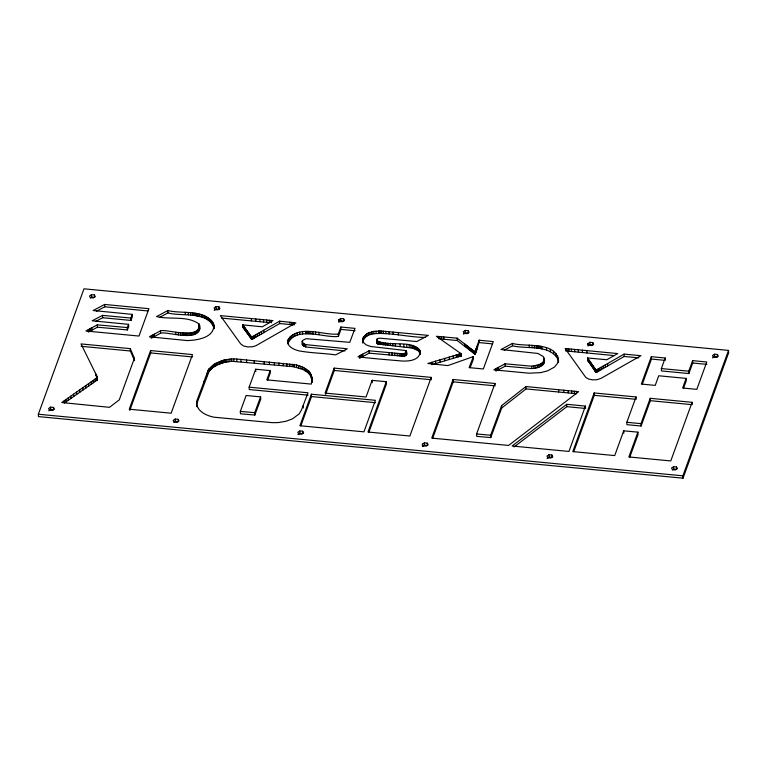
<?xml version="1.0" encoding="UTF-8"?>
<svg xmlns="http://www.w3.org/2000/svg" width="767" height="767" viewBox="0 0 767 767"><rect width="100%" height="100%" fill="white"/><g stroke="black" fill="none" stroke-linecap="round" stroke-linejoin="round"><path stroke-width="1.15" d="M312.044 379.953L311.412 375.408L308.823 371.209L302.744 367.096L296.532 364.929L236.715 359.033L231.548 358.908L224.213 360.059L215.105 363.663L208.586 369.483L196.573 401.572L196.697 403.941L209.046 371.372L213.149 367.383L217.713 364.785L223.6 362.599L231.672 361.286L293.723 366.731L302.869 369.473L307.72 372.446L310.587 375.705L312.179 381.161L312.169 382.321L312.044 379.953L311.239 384.104L266.791 379.857L270.157 370.605L255.679 369.224L249.15 387.172L249.275 389.54L308.142 395.168M558.462 358.237L557.523 363.376L554.426 367.096L547.533 370.873L540.677 372.628L528.952 373.203L493.862 369.867L505.031 363.788L531.684 366.214L539.019 364.718L542.566 362.657L543.899 360.902L544.302 359.052L543.372 356.636L537.983 353.462L500.966 349.503L512.423 343.424C525.587 347.346 557.83 340.625 558.577 362.312M151.876 335.476L152 337.844L160.591 333.214C166.18 330.913 201.548 343.463 199.132 326.339L199.008 323.962C187.244 315.362 170.312 319.877 156.573 316.579L167.858 310.491C181.616 314.336 205.105 308.468 213.648 324.153C215.335 337.576 197.061 340.375 187.215 340.567L149.46 336.818L160.466 330.845C166.055 328.544 201.424 341.094 199.008 323.962M302.179 341.516L302.725 343.041L305.582 344.613L347.288 348.793L335.649 354.872C323.348 353.127 310.769 353.108 298.564 350.778C293.703 349.531 286.081 346.138 288.037 339.858C298.708 323.799 323.751 335.754 338.285 334.028L340.836 327.02L355.006 328.381L349.771 342.331L306.119 338.688L302.591 340.433L302.332 344.536L305.707 346.991L345.025 350.922M376.501 340.097C385.523 348.276 417.977 337.499 420.048 353.51C417.737 360.701 408.466 361.276 402.09 361.027C387.402 359.713 372.666 358.63 358.026 356.808C361.468 354.555 365.456 352.897 369.004 350.768L403.02 353.855L406.395 352.571L406.385 351.123L404.765 350.423L370.739 346.502L366.051 344.814L363.002 342.024L362.561 339.925L363.261 337.538L366.885 333.626L373.778 331.363L381.65 331.047L428.36 335.39L416.73 341.545L380.317 338.218L377.882 338.429L376.607 339.733L376.683 343.098L378.016 344.019L412.378 348.074L418.188 350.624L420.374 353.875M496.652 368.294L496.776 370.662L505.156 366.166L531.809 368.582C537.092 368.313 545.97 366.166 544.302 359.052M360.135 355.533L360.26 357.911L369.128 353.146L403.615 356.233L406.52 354.939L406.596 351.832M362.686 342.293C363.366 336.962 369.09 334.268 373.903 333.731C390.969 332.37 407.986 337.183 425.023 337.432M473.373 356.569L469.107 367.604L483.344 368.965L493.306 341.593L479.087 340.232L474.955 351.9L457.113 338.142L436.375 336.291L460.977 353.625L427.823 363.491L447.88 365.581L473.373 356.569L473.498 358.946L470.085 367.776M431.735 362.273L431.859 364.651L461.101 355.993L460.641 355.505M340.836 327.02L340.96 329.398L338.41 336.406C324.633 338.429 296.043 325.237 287.807 343.741L287.683 341.363M475.003 351.804C473.987 360.941 480.363 338.448 479.087 340.232M38.35 414.228L83.977 288.814L728.525 350.404L728.65 352.772L683.023 478.186L38.475 416.596L38.35 414.228L682.898 475.818L728.525 350.404M130.86 318.065L132.202 314.365L93.133 310.53L104.6 304.451L148.932 308.689L138.971 336.061L85.933 330.999L97.313 324.834L127.236 327.576L128.588 324.355L92.174 320.779L102.548 315.362L130.86 318.065L130.984 320.433L102.673 317.73L95.415 321.526M130.984 320.433L132.327 316.733L132.202 314.365M134.398 358.266L119.278 399.837L109.537 407.325L61.744 402.541L97.486 377.364L81.034 343.923L130.275 348.63L134.398 358.266L134.522 360.643L130.4 350.998L130.275 348.63M150.581 350.567L129.259 409.204L171.146 413.212L192.479 354.575L150.581 350.567L150.706 352.945L129.776 410.47M240.33 411.409L246.121 395.494L260.607 396.875L260.732 399.252L254.817 415.043L240.454 413.777L240.33 411.409L254.692 412.675L260.607 396.875M267.664 380.173L270.281 372.983L270.157 370.605M311.383 394.2L299.916 425.733L363.932 431.85L375.399 400.316L311.383 394.2L311.507 396.577L300.856 425.848M431.322 379.761L431.198 377.383L334.172 368.112L325.083 393.087L366.051 396.999L372.11 380.355L386.28 381.707L386.405 384.075L368.917 432.157M325.611 394.372L334.297 370.48L334.172 368.112M386.28 381.707L367.978 432.013L409.866 436.02L431.198 377.383M453.067 379.473L431.744 438.11L508.598 445.445L578.606 391.688L525.951 386.53L501.58 405.638L490.64 435.225L490.765 437.593L476.719 436.356L476.595 433.978L494.964 383.481L453.067 379.473L453.192 381.841L432.665 438.273M585.422 406.088L568.932 451.437L512.097 446.01L566.727 404.295L585.422 406.088L585.547 408.456L566.851 406.673L514.111 446.95M636.169 399.329L636.044 396.961L594.147 392.953L572.815 451.59L614.712 455.588L623.724 430.805L637.895 432.157L638.019 434.534L629.784 457.161M573.745 451.753L594.272 395.321L594.147 392.953M692.227 404.688L692.102 402.311L650.215 398.313L650.339 400.681L641.116 426.021L626.946 424.669L626.821 422.301L636.044 396.961M665.315 360.385L665.19 358.016L651.327 356.693L641.365 384.066L655.229 385.389L658.728 375.772L686.139 378.39L686.264 380.768L683.541 388.246M642.286 384.248L651.451 359.061L651.327 356.693M637.895 432.157L628.882 456.95L670.77 460.948L692.102 402.311M641.116 426.021L640.991 423.652L650.215 398.313M686.139 378.39L682.64 388.016L696.81 389.368L706.771 361.986L692.601 360.634L692.726 363.012L688.891 373.548L661.48 370.931L661.355 368.563L665.19 358.016M688.891 373.548L688.766 371.18L692.601 360.634M490.765 437.593L501.704 408.015L501.58 405.638M196.573 401.572C196.103 411.093 206.265 415.704 214.146 417.219L272.506 422.684L278.546 422.559L286.264 421.198L292.668 418.734L299.245 413.816L301.373 410.163L308.018 392.79L249.15 387.172M88.867 329.388L88.991 331.756L97.438 327.202L127.36 329.944L128.712 326.732L128.588 324.355M376.971 341.641L376.683 343.098M302.562 343.041L302.332 344.536M64.284 400.633L64.409 403.001L97.313 379.981L97.371 377.057M501.704 408.015L526.076 388.907L576.458 393.72L576.333 391.343M91.503 294.672L89.499 296.043L90.401 297.692L93.315 297.97L95.319 296.599L94.408 294.95L91.503 294.672L91.628 297.04L90.295 297.96M50.593 407.133L48.589 408.504L49.491 410.153L52.396 410.431L54.399 409.06L53.498 407.411L50.593 407.133L50.718 409.501L48.714 410.872M216.102 306.579L214.098 307.95L215 309.6L217.905 309.878L219.908 308.507L219.007 306.858L216.102 306.579L216.227 308.948L214.223 310.319M175.183 419.031L173.189 420.412L174.09 422.061L176.995 422.339L178.999 420.958L178.097 419.309L175.183 419.031L175.307 421.409L173.975 422.32M338.688 319.858L340.692 318.478L343.597 318.756L344.508 320.414L342.504 321.785L339.589 321.507L338.688 319.858L338.813 322.226M339.484 321.766L340.816 320.855L343.721 321.133L343.597 318.756M299.782 430.939L297.778 432.31L298.679 433.959L301.584 434.237L303.588 432.866L302.687 431.217L299.782 430.939L299.907 433.317L297.903 434.688M465.291 330.385L463.287 331.756L464.188 333.415L467.093 333.683L469.097 332.312L468.196 330.663L465.291 330.385L465.416 332.763L463.412 334.134M422.377 444.218L424.372 442.847L427.286 443.125L428.187 444.774L426.184 446.145L423.279 445.867L422.377 444.218L422.492 446.586M423.163 446.135L424.496 445.215L427.411 445.493L427.286 443.125M587.877 343.664L589.881 342.293L592.786 342.571L593.696 344.22L591.693 345.591L588.778 345.313L587.877 343.664L588.001 346.042M588.673 345.581L590.005 344.661L592.91 344.939L592.786 342.571M548.971 454.754L546.967 456.125L547.868 457.774L550.773 458.052L552.777 456.681L551.876 455.023L548.971 454.754L549.095 457.122L547.092 458.493M714.48 354.201L712.476 355.572L713.377 357.221L716.282 357.499L718.286 356.128L717.385 354.479L714.48 354.201L714.604 356.569L712.601 357.94M673.56 466.652L671.566 468.023L672.467 469.682L675.372 469.96L677.376 468.579L676.475 466.93L673.56 466.652L673.685 469.03L672.352 469.941M242.823 324.911L251.71 337.077L279.591 321.172L295.899 322.907L255.842 345.754L252.372 346.789L247.693 346.924L243.542 345.965L240.723 343.942L220.34 315.611L272.966 320.616L262.343 326.809L242.803 324.882L243.005 327.375L251.835 339.445L279.715 323.54L293.061 324.844L292.936 322.466M587.551 357.968L596.074 370.164L624.06 354.105L640.905 355.696L601.165 378.284L597.004 379.713L592.412 379.847L588.557 379.061L585.787 377.412L565.116 348.534L617.742 353.577L606.783 359.742L587.551 357.968L587.733 360.442L596.199 372.532L624.185 356.473L638.786 357.853M159.776 317.289L167.983 312.869C180.878 316.972 209.007 310.261 214.089 328.717L213.888 325.237M96.383 311.249L104.715 306.819L147.887 310.951M504.216 350.212L512.548 345.792C526.919 349.503 550.831 343.674 558.587 360.605M587.675 360.337L588.74 360.346M243.551 327.298L243.005 327.375M476.595 433.978L490.64 435.225M474.773 351.775L475.022 354.239L457.237 340.519L439.884 338.87L439.759 336.492M614.29 355.6L566.947 351.046L566.823 348.678M221.653 318.094L269.438 322.61L269.313 320.232M91.628 297.04L94.533 297.318L94.408 294.95M216.227 308.948L219.132 309.226L219.007 306.858M465.416 332.763L468.321 333.041L468.196 330.663M714.604 356.569L717.509 356.847L717.385 354.479M340.96 329.398L355.131 330.75M479.212 342.609L492.241 343.856M651.451 359.061L664.155 360.279M692.726 363.012L706.896 364.363M661.355 368.563L688.766 371.18M81.158 346.3L130.4 350.998M150.706 352.945L192.603 356.943M334.297 370.48L430.143 379.646M453.192 381.841L493.919 385.734M594.272 395.321L634.999 399.214M650.339 400.681L691.067 404.573M626.821 422.301L640.991 423.652M311.507 396.577L375.523 402.694M50.718 409.501L53.623 409.779L53.498 407.411M175.307 421.409L178.222 421.687L178.097 419.309M299.907 433.317L302.812 433.585L302.687 431.217M549.095 457.122L552 457.4L551.876 455.023M673.685 469.03L676.599 469.308L676.475 466.93M595.94 370.039L596.151 372.503M97.121 378.62L97.61 379.742M406.721 354.201L406.155 350.864M544.311 360.586L544.426 361.43M196.822 405.676L196.946 406.769L196.822 404.401M682.898 475.818L683.023 478.186M624.06 354.105L624.185 356.473M623.724 430.805L623.849 433.182M607.646 363.587L607.771 365.955M605.297 364.939L605.422 367.316M603.111 366.195L603.236 368.563M601.155 367.316L601.28 369.684M599.458 368.275L599.583 370.653M598.059 369.071L598.183 371.449M597.004 369.665L597.129 372.033M596.323 370.039L596.448 372.407M596.074 370.164L596.199 372.532M595.815 369.895L595.94 372.263M595.671 369.704L595.796 372.072M595.499 369.473L595.614 371.842M595.297 369.205L595.422 371.583M595.087 368.908L595.211 371.286M594.866 368.591L594.991 370.969M594.636 368.256L594.761 370.624M594.358 367.853L594.483 370.221M594.003 367.345L594.128 369.713M593.591 366.741L593.716 369.119M593.131 366.07L593.255 368.448M592.632 365.351L592.757 367.719M592.105 364.593L592.229 366.962M591.558 363.817L591.683 366.185M589.881 342.293L590.005 344.661M591.012 363.031L591.136 365.408M590.485 362.264L590.609 364.641M589.967 361.525L590.091 363.903M589.478 360.826L589.602 363.203M589.027 360.174L589.152 362.542M588.625 359.579L588.749 361.957M588.27 359.061L588.394 361.43M587.973 358.63L588.097 360.998M587.752 358.294L587.877 360.663M587.666 357.94L587.733 360.442M586.813 350.567L586.937 352.935M582.374 350.135L582.498 352.513M578.28 349.742L578.404 352.12M574.598 349.397L574.723 351.765M574.339 391.132L574.464 393.5M571.415 349.1L571.54 351.468M571.636 390.854L571.76 393.222M568.798 348.851L568.922 351.228M568.136 390.508L568.261 392.877M565.576 348.563L565.701 350.941M566.727 404.295L566.851 406.673M563.812 390.087L563.927 392.464M557.619 355.754L557.743 358.131M558.577 389.588L558.692 391.966M555.96 353.414L556.085 355.783M553.515 351.267L553.64 353.635M550.332 349.359L550.457 351.737M546.449 347.767L546.574 350.135M544.187 358.208L544.349 362.302M543.899 360.902L544.024 363.28M543.343 361.813L543.467 364.191M541.905 346.531L542.029 348.908M542.566 362.657L542.691 365.034M541.253 346.416L541.377 348.784M541.579 363.424L541.703 365.801M540.39 346.281L540.514 348.649M540.39 364.114L540.514 366.492M539.297 346.128L539.422 348.496M539.019 364.718L539.143 367.086M537.935 345.965L538.06 348.333M537.475 365.226L537.6 367.594M536.267 345.773L536.392 348.141M535.769 365.629L535.893 368.007M534.283 345.562L534.398 347.93M533.899 365.936L534.024 368.304M531.934 345.323L532.058 347.691M531.684 366.214L531.809 368.582M529.192 345.045L529.316 347.422M525.951 386.53L526.076 388.907M512.423 343.424L512.548 345.792M505.031 363.788L505.156 366.166M498.464 367.307L498.588 369.684M497.524 367.824L497.649 370.193M495.875 368.716L496 371.094M494.964 383.481L495.089 385.849M476.71 347.115L476.834 349.484M476.365 348.103L476.489 350.471M476.039 349.004L476.163 351.382M475.751 349.819L475.876 352.197M475.492 350.529L475.617 352.897M475.281 351.104L475.406 353.472M475.109 351.535L475.233 353.903M474.591 351.641L474.715 354.018M474.351 351.459L474.476 353.836M474.073 351.238L474.198 353.606M473.747 350.979L473.872 353.357M473.383 350.692L473.507 353.069M472.999 350.385L473.124 352.762M472.597 350.059L472.721 352.427M472.079 349.647L472.204 352.024M471.389 349.1L471.513 351.478M470.545 348.448L470.67 350.816M469.577 347.691L469.701 350.068M468.512 346.866L468.637 349.234M467.362 345.975L467.487 348.352M466.163 345.054L466.288 347.432M464.946 344.115L465.07 346.492M460.986 353.577L461.101 355.993M460.746 353.328L461.005 356.032M460.699 353.712L460.823 356.08M460.44 353.779L460.564 356.156M460.123 353.875L460.248 356.243M459.749 353.98L459.874 356.348M459.318 354.095L459.443 356.463M458.858 354.22L458.982 356.588M458.369 354.344L458.493 356.722M457.113 338.142L457.237 340.519M457.861 354.479L457.985 356.856M456.221 354.948L456.346 357.317M453.201 355.83L453.326 358.208M449.213 357.019L449.337 359.387M443.757 336.866L443.882 339.235M444.659 358.381L444.783 360.749M441.533 336.655L441.658 339.024M439.951 359.79L440.076 362.158M438.408 336.387L438.532 338.755M435.512 361.132L435.637 363.5M420.182 351.219L420.421 354.44M420.086 350.912L420.211 353.29M419.952 350.586L420.076 352.954M419.702 350.078L419.827 352.456M424.372 442.847L424.496 445.215M419.386 349.589L419.511 351.967M419.012 349.129L419.137 351.497M418.561 348.678L418.686 351.046M418.063 348.247L418.188 350.624M417.497 347.844L417.622 350.222M416.865 347.461L416.989 349.838M416.184 347.106L416.308 349.474M415.436 346.761L415.561 349.138M414.401 346.348L414.525 348.726M413.394 346.003L413.518 348.371M412.262 345.696L412.378 348.074M410.872 345.428L410.997 347.796M409.089 345.16L409.214 347.528M406.788 344.872L406.913 347.24M406.51 351.43L406.683 354.584M406.385 351.123L406.52 354.939M406.136 352.897L406.261 355.265M405.772 353.194L405.896 355.562M405.312 353.443L405.436 355.811M404.775 353.645L404.899 356.013M403.806 344.546L403.931 346.924M404.161 353.788L404.286 356.156M403.49 353.865L403.615 356.233M403.02 353.855L403.145 356.233M402.129 353.808L402.253 356.185M400.844 353.721L400.968 356.089M400.038 344.172L400.163 346.54M398.313 332.523L398.437 334.891M399.166 353.587L399.291 355.955M397.133 353.414L397.258 355.783M395.321 343.712L395.446 346.09M394.737 353.203L394.861 355.572M393.068 332.025L393.193 334.402M392.723 343.463L392.848 345.84M392.014 352.954L392.138 355.332M390.221 343.213L390.345 345.591M388.946 331.641L389.07 334.019M388.974 352.676L389.099 355.044M387.862 342.974L387.987 345.351M385.782 331.363L385.906 333.731M385.686 342.753L385.811 345.121M383.404 331.171L383.529 333.54M383.749 342.542L383.874 344.91M381.65 331.047L381.774 333.415M382.081 342.35L382.206 344.728M380.346 330.98L380.47 333.357M380.739 342.197L380.863 344.565M379.339 330.96L379.454 333.338M379.78 342.072L379.905 344.45M379.224 341.986L379.349 344.364M378.438 330.98L378.562 333.348M378.495 341.823L378.62 344.191M377.891 341.641L378.016 344.019M377.393 341.449L377.517 343.827M376.846 339.273L377.134 343.606M376.76 339.417L376.798 341.948M376.607 339.733L376.856 343.367M376.003 331.104L376.127 333.482M373.778 331.363L373.903 333.731M371.755 331.737L371.88 334.115M369.934 332.245L370.058 334.613M372.11 380.355L372.235 382.723M368.313 332.868L368.428 335.246M369.004 350.768L369.128 353.146M366.885 333.626L367.01 336.004M365.648 334.517L365.773 336.886M364.603 335.524L364.728 337.902M363.75 336.675L363.874 339.052M363.261 337.538L363.385 339.906M362.896 338.362L363.021 340.73M362.666 339.158L362.791 341.526M362.561 339.925L362.705 343.031M362.695 354.153L362.82 356.53M361.775 354.651L361.899 357.019M360.921 355.111L361.046 357.489M359.455 355.917L359.579 358.285M340.692 318.478L340.816 320.855M338.285 334.028L338.41 336.406M318.938 332.274L319.062 334.642M315.515 331.967L315.64 334.335M312.84 331.737L312.965 334.105M310.798 331.574L310.923 333.942M311.948 377.642L312.179 381.161M311.728 376.511L311.853 378.879M309.254 331.469L309.379 333.837M311.412 375.408L311.536 377.776M310.99 374.344L311.114 376.722M310.462 373.337L310.587 375.705M308.085 331.411L308.209 333.779M309.839 372.388L309.964 374.766M307.174 331.402L307.289 333.77M308.823 371.209L308.948 373.577M306.378 331.421L306.503 333.789M305.592 331.459L305.717 333.837M307.596 370.077L307.72 372.446M305.582 344.613L305.707 346.991M306.158 369.004L306.282 371.381M304.278 344.047L304.403 346.416M303.799 343.808L303.924 346.185M303.377 343.568L303.502 345.936M302.495 331.756L302.62 334.134M304.537 368.016L304.662 370.384M303.023 343.309L303.147 345.687M302.725 343.041L302.85 345.418M302.438 340.673L302.62 345.131M302.323 340.932L302.447 344.843M302.744 367.096L302.869 369.473M299.667 332.216L299.792 334.594M303.186 405.618L303.31 407.986M300.798 366.271L300.923 368.649M297.126 332.849L297.251 335.217M298.727 365.552L298.852 367.92M294.864 333.635L294.988 336.004M296.532 364.929L296.656 367.307M294.01 322.591L294.135 324.959M292.889 334.575L293.013 336.943M294.231 364.43L294.355 366.799M291.585 322.322L291.7 324.7M293.598 364.354L293.723 366.731M291.211 335.668L291.335 338.046M289.907 322.159L290.031 324.527M292.083 364.2L292.208 366.568M289.84 336.924L289.964 339.292M288.775 338.314L288.9 340.692M289.773 363.97L289.897 366.338M288.037 339.858L288.152 342.235M286.753 363.673L286.877 366.041M283.109 363.318L283.234 365.686M279.591 321.172L279.715 323.54M278.939 362.916L279.054 365.284M274.308 362.465L274.433 364.843M271.278 320.433L271.403 322.802M269.322 361.995L269.447 364.363M266.695 319.983L266.82 322.351M263.512 319.666L263.637 322.044M263.723 330.318L263.848 332.686M264.069 361.497L264.193 363.865M261.422 331.641L261.547 334.009M259.84 319.321L259.965 321.689M259.284 332.868L259.409 335.237M257.348 333.981L257.472 336.349M255.747 318.928L255.871 321.296M255.651 334.958L255.775 337.327M254.232 335.764L254.356 338.142M255.679 369.224L255.804 371.602M253.139 336.387L253.263 338.765M254.165 360.557L254.289 362.935M252.401 336.809L252.525 339.177M251.308 318.506L251.432 320.884M252.075 336.991L252.199 339.359M251.892 337.068L252.017 339.436M251.71 337.077L251.835 339.445M251.499 336.991L251.624 339.369M251.25 336.78L251.375 339.158M250.934 336.416L251.058 338.793M254.692 412.675L254.817 415.043M250.502 335.869L250.627 338.237M249.956 335.102L250.08 337.48M249.246 334.096L249.371 336.473M247.789 331.986L247.914 334.354M247.214 331.143L247.338 333.52M246.638 330.318L246.763 332.696M246.082 329.522L246.207 331.9M245.565 328.775L245.689 331.152M245.085 328.094L245.21 330.472M246.552 359.848L246.677 362.225M244.663 327.499L244.788 329.868M244.309 327.001L244.433 329.369M244.031 326.617L244.155 328.995M243.81 326.32L243.935 328.688M243.427 324.92L243.724 328.401M243.407 325.754L243.532 328.132M243.235 325.515L243.36 327.892M242.966 324.882L243.216 327.682M240.867 359.349L240.991 361.717M236.715 359.033L236.84 361.401M233.734 358.889L233.858 361.267M231.548 358.908L231.672 361.286M229.774 359.061L229.899 361.439M228.058 359.339L228.173 361.708M225.997 359.713L226.121 362.091M225.038 359.896L225.162 362.264M224.213 360.059L224.338 362.436M223.475 360.222L223.6 362.599M222.794 360.404L222.919 362.772M222.133 360.595L222.257 362.964M221.462 360.816L221.586 363.194M220.752 361.084L220.877 363.462M219.947 361.401L220.071 363.779M219.036 361.784L219.161 364.152M217.588 362.407L217.713 364.785M216.284 363.031L216.409 365.399M213.648 324.153L213.772 326.531M213.236 323.099L213.36 325.476M215.105 363.663L215.23 366.032M212.66 322.073L212.785 324.441M211.913 321.057L212.037 323.425M214.031 364.315L214.156 366.684M210.992 320.06L211.117 322.428M213.025 365.015L213.149 367.383M209.899 319.072L210.024 321.45M212.075 365.773L212.2 368.141M208.912 318.315L209.036 320.683M211.155 366.607L211.28 368.975M207.847 317.596L207.972 319.964M210.235 367.537L210.359 369.905M206.687 316.924L206.812 319.293M209.286 368.572L209.41 370.95M208.921 369.004L209.046 371.372M208.586 369.483L208.71 371.851M205.451 316.292L205.575 318.66M208.231 370.135L208.356 372.513M207.78 371.123L207.905 373.491M207.195 372.57L207.32 374.938M204.118 315.707L204.243 318.075M206.419 374.612L206.544 376.99M202.689 315.16L202.814 317.528M205.383 377.402L205.508 379.77M201.155 314.643L201.28 317.02M204.041 381.074L204.166 383.442M199.516 314.173L199.641 316.541M199.65 325.246L199.832 328.727M199.497 324.748L199.727 329.311M199.295 324.374L199.42 326.742M199.43 327.538L199.554 329.906M199.18 328.123L199.305 330.491M198.864 328.688L198.989 331.056M197.771 313.732L197.896 316.1M198.48 329.206L198.605 331.584M198.039 329.685L198.164 332.063M197.033 313.569L197.157 315.937M197.272 330.318L197.397 332.696M196.237 313.415L196.362 315.783M196.362 330.903L196.486 333.271M195.278 313.262L195.403 315.64M195.326 331.43L195.451 333.798M194.08 313.109L194.204 315.477M194.185 331.89L194.31 334.259M192.565 312.926L192.69 315.295M192.948 332.284L193.073 334.661M190.638 312.715L190.762 315.093M191.625 332.61L191.75 334.987M190.235 332.868L190.36 335.237M188.222 312.466L188.346 314.844M188.787 333.041L188.912 335.409M187.301 333.127L187.426 335.495M186.669 333.127L186.793 335.505M185.221 312.179L185.346 314.547M185.882 333.108L186.007 335.486M184.905 333.06L185.029 335.438M183.687 332.983L183.812 335.352M182.201 332.868L182.325 335.246M180.408 332.715L180.533 335.093M178.26 332.533L178.385 334.901M175.739 332.293L175.864 334.671M167.858 310.491L167.983 312.869M160.466 330.845L160.591 333.214M154.388 334.115L154.512 336.492M153.486 334.604L153.611 336.972M152.643 335.054L152.767 337.432M151.185 335.85L151.31 338.218M127.236 327.576L127.36 329.944M104.6 304.451L104.715 306.819M102.548 315.362L102.673 317.73M97.313 324.834L97.438 327.202M96.997 376.252L97.313 379.981M96.393 374.977L96.517 377.354M96.345 378.217L96.469 380.585M95.587 373.308L95.712 375.677M95.022 379.157L95.146 381.535M91.925 327.739L92.05 330.107M91.1 328.18L91.225 330.558M93.258 380.403L93.382 382.781M90.305 328.612L90.429 330.98M89.557 329.014L89.681 331.392M91.12 381.918L91.235 384.286M88.263 329.714L88.387 332.092M88.636 383.653L88.761 386.031M85.875 385.59L86 387.958M82.884 387.671L83.009 390.048M79.71 389.885L79.835 392.253M76.527 392.09L76.652 394.459M73.527 394.18L73.651 396.549M70.746 396.117L70.871 398.485M68.253 397.862L68.378 400.23M66.077 399.377L66.202 401.745"/></g></svg>
